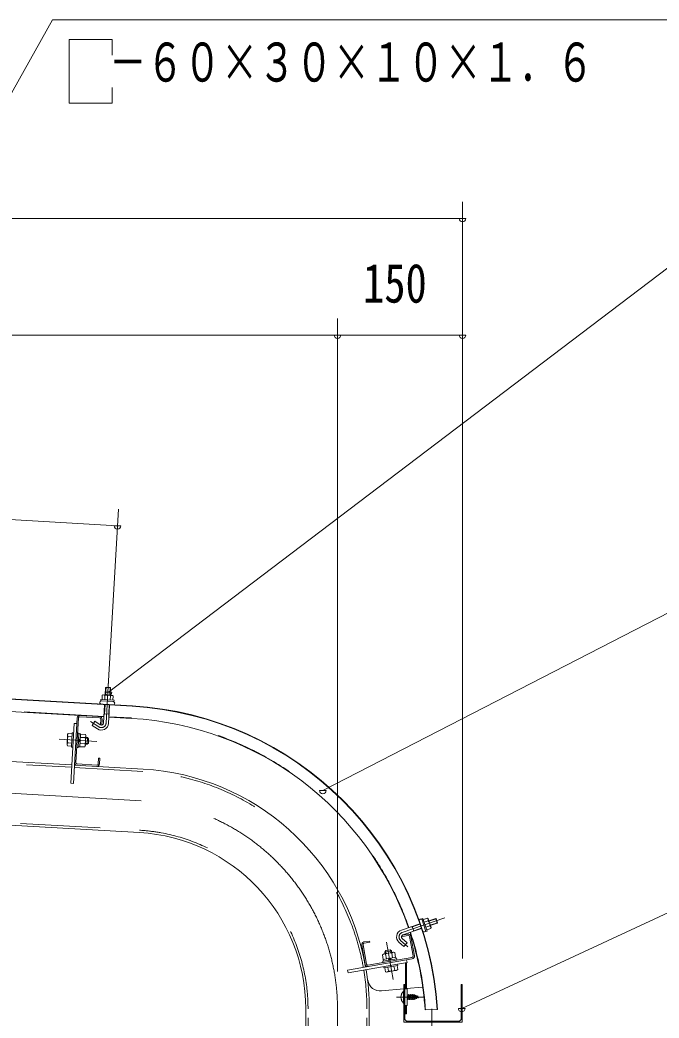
# Model space of a CAD drawing. Units: millimetres, scale not verified. Extents: x -23246 to 23254, y -10500 to 10500.
# Drawn here: x 17089 to 19007, y 5449 to 8445 of the extents above; entities that cross this region are included whole.
import ezdxf
from ezdxf.enums import TextEntityAlignment as Align

# ---------------------------------------------------------------- set-up
doc = ezdxf.new("R2010")
doc.units = ezdxf.units.MM
doc.header["$LTSCALE"] = 60
doc.linetypes.add('USER2', pattern=[10, 4, -6])
doc.linetypes.add('USER3', pattern=[24, 12, -5, 2, -5])
for name, color, linetype, lineweight in [('0-6_2-03BODL', 7, 'Continuous', 18), ('0-7_2-13HIDDEN', 3, 'USER2', 18), ('0-8_2-23CENTER', 3, 'USER3', 18), ('0-9_2-43THIN', 4, 'Continuous', 18), ('0-A_2-53DIM', 3, 'Continuous', 18)]:
    doc.layers.add(name, color=color, linetype=linetype, lineweight=lineweight)
doc.styles.add('ＭＳ ゴシック', font='')
doc.styles.get('ＭＳ ゴシック').set_extended_font_data('MS Gothic')

msp = doc.modelspace()

# ---------------------------------------------------------------- linework, layer by layer
at = {"layer": '0-6_2-03BODL'}
for p, q in [((17426.6, 6384.98), (14906.25, 6530.28)), ((14906.32, 6531.59), (17426.65, 6386.18)), ((17346.46, 6440.99), (17361.4, 6440.16)), ((16014.87, 6430.02), (17341.41, 6353.53)), ((17343.74, 6405.05), (17344.45, 6417.79)), ((17360.7, 6416.91), (17359.99, 6404.08)), ((17340.34, 6334.67), (17343.53, 6389.74)), ((17358.47, 6388.91), (17355.28, 6333.85)), ((17328.23, 6350.32), (17269.25, 6353.76)), ((17341.96, 6362.85), (17356.9, 6361.93)), ((17356.36, 6352.7), (17424.49, 6348.77)), ((17252.11, 6333.71), (17260.1, 6333.25)), ((17265.09, 6350), (17257.32, 6216.2)), ((17245.75, 6293.31), (17233.82, 6294.05)), ((17285.27, 6291.13), (17270.73, 6291.87)), ((17271.27, 6301.3), (17285.81, 6300.45)), ((17291.97, 6291.28), (17286.95, 6291.59)), ((17244.89, 6208.91), (15911.36, 6285.77)), ((17232.74, 6275.3), (17244.67, 6274.66)), ((17263.99, 6261.59), (17259.97, 6261.83)), ((17269.03, 6263.08), (17264.12, 6263.39)), ((17264.96, 6277.84), (17270.19, 6282.54)), ((17270.49, 6287.56), (17265.17, 6282.85)), ((17269.65, 6273.21), (17284.19, 6272.37)), ((17293.44, 6273.73), (17286.02, 6274.14)), ((17286.85, 6289.08), (17294.37, 6288.68)), ((17252.92, 6208.42), (17458.76, 6196.57)), ((17261.09, 6211.94), (17320.06, 6208.6)), ((17447.76, 6006.11), (15892.4, 6095.83)), ((18289.57, 5732.17), (18234.15, 5713.33)), ((18271.46, 5710.22), (18266.66, 5724.36)), ((18314.74, 5741.35), (18302.62, 5737.26)), ((18307.82, 5721.87), (18319.94, 5725.96)), ((18337.06, 5748.21), (18316.19, 5741.17)), ((18254.23, 5697.05), (18237.53, 5694.05)), ((18238.94, 5699.2), (18294.38, 5717.96)), ((18269.13, 5635.75), (18258.93, 5693.85)), ((18262.83, 5694.55), (18273.03, 5636.35)), ((18125.33, 5610.35), (18115.13, 5668.45)), ((18119.03, 5669.15), (18129.33, 5611.05)), ((18138.33, 5680.65), (18121.63, 5677.75)), ((18241.48, 5663.86), (18226.75, 5676.78)), ((18204.53, 5650.95), (18184.83, 5647.45)), ((18189.13, 5626.65), (18186.63, 5640.95)), ((18186.83, 5650.35), (18188.13, 5643.05)), ((18202.93, 5645.65), (18201.63, 5652.95)), ((18205.03, 5644.25), (18207.53, 5629.95)), ((18133.93, 5607.85), (18265.93, 5631.06)), ((18193.43, 5602.05), (18195.53, 5590.25)), ((18194.33, 5622.55), (18198.33, 5628.35)), ((18203.23, 5629.15), (18199.23, 5623.35)), ((18214.03, 5593.45), (18211.93, 5605.35)), ((18223.23, 5595.15), (18221.13, 5606.95)), ((18223.63, 5607.35), (18222.93, 5611.35)), ((18246.13, 5537.25), (18246.13, 5615.35)), ((18249.83, 5616.05), (18249.83, 5537.25)), ((18249.83, 5537.65), (18296.93, 5541.95)), ((18174.63, 5530.86), (18241.83, 5536.95)), ((18251.43, 5518.25), (18251.08, 5519.13)), ((18261.63, 5519.75), (18264.33, 5504.75)), ((18265.23, 5518.25), (18267.93, 5506.25)), ((18268.53, 5504.75), (18265.83, 5519.75)), ((18267.03, 5519.75), (18269.73, 5504.75)), ((18270.33, 5506.25), (18267.63, 5518.25)), ((18270.63, 5518.25), (18271.23, 5519.75)), ((18272.43, 5519.63), (18275.13, 5505.96)), ((18281.43, 5514.41), (18278.36, 5515.64)), ((18286.83, 5512.25), (18284.34, 5513.25)), ((18285.22, 5511.61), (18286.83, 5512.25)), ((18251.08, 5506.25), (18251.73, 5506.25)), ((18252.33, 5504.75), (18253.53, 5504.75)), ((18254.13, 5506.25), (18257.13, 5506.25)), ((18257.73, 5504.75), (18258.93, 5504.75)), ((18263.13, 5504.75), (18262.53, 5506.25)), ((18275.73, 5507.81), (18278.73, 5509.01)), ((17946.96, 5477.35), (17946.96, 4609.93)), ((18137.71, 4609.93), (18137.71, 5477.35)), ((18305.27, 5473.84), (18342.75, 5475.28))]:
    msp.add_line(p, q, dxfattribs=at)
for points in [[(17345.2, 6419.02), (17346.46, 6440.99), (17347.81, 6442.24), (17360.25, 6441.52), (17361.4, 6440.16), (17360.15, 6418.19)], [(17368.11, 6403.59), (17368.82, 6416.43), (17366.67, 6417.74), (17338.58, 6419.37), (17336.42, 6418.28), (17335.62, 6405.44)], [(17252.11, 6333.71), (17241.71, 6154.01), (17249.72, 6153.55), (17261.08, 6350.24)], [(17330.13, 6329.58), (17313.9, 6340.26), (17305.68, 6327.74), (17321.9, 6317.05)], [(17336, 6345.92), (17334.96, 6328.86), (17330.94, 6329.11), (17331.99, 6346.06)], [(17244.13, 6265.23), (17232.19, 6265.97), (17230.58, 6269.01), (17232.47, 6300.51), (17234.36, 6303.38), (17246.29, 6302.74)], [(17250.41, 6305), (17246.5, 6305.25), (17244.02, 6262.82), (17248.04, 6262.58)], [(17263.99, 6261.59), (17266.46, 6304.01), (17262.45, 6304.26)], [(17266.32, 6302.31), (17271.34, 6302), (17269.03, 6263.08)], [(17285.81, 6300.45), (17287.33, 6297.31), (17285.54, 6265.92), (17283.65, 6262.94), (17269.11, 6263.79)], [(17285.82, 6271.63), (17290.83, 6271.32), (17291.97, 6291.28), (17295.52, 6287.32), (17294.8, 6274.88), (17290.83, 6271.32)], [(17324.22, 6212.36), (17325.27, 6229.32), (17329.18, 6229.07), (17328.23, 6212.12)], [(18300.02, 5744.96), (18312.14, 5749.04), (18314.01, 5747.41), (18323.06, 5720.77), (18322.63, 5718.28), (18310.41, 5714.18)], [(18321, 5726.93), (18341.86, 5734.08), (18342.63, 5735.61), (18338.59, 5747.44), (18337.06, 5748.21), (18341.86, 5734.08)], [(18237.53, 5694.05), (18236.83, 5698.05), (18253.53, 5700.95)], [(18122.33, 5673.75), (18139.03, 5676.76), (18138.33, 5680.65)], [(18236.66, 5688.01), (18251.37, 5675.2), (18241.48, 5663.86)], [(18216.83, 5631.55), (18214.33, 5645.85), (18211.03, 5647.05), (18180.03, 5641.55), (18177.33, 5639.35), (18179.83, 5625.05)], [(18180.03, 5619.95), (18179.13, 5624.95), (18217.53, 5631.65), (18218.43, 5626.75)], [(18185.63, 5642.55), (18184.83, 5647.45), (18187.83, 5651.85), (18200.13, 5654.05), (18204.53, 5650.95), (18205.33, 5646.05)], [(18266.63, 5627.15), (18072.53, 5592.95), (18073.93, 5585.05), (18251.23, 5616.25), (18249.83, 5624.15)], [(18220.83, 5623.15), (18220.13, 5627.05), (18178.33, 5619.65), (18178.93, 5615.75)], [(18223.63, 5607.35), (18181.73, 5599.95), (18181.03, 5603.95)], [(18184.23, 5600.45), (18186.33, 5588.55), (18189.53, 5587.45), (18220.53, 5592.85), (18223.23, 5595.15)], [(18241.83, 5494.55), (18240.79, 5494.55), (18240.79, 5529.95), (18241.83, 5529.95)], [(18244.83, 5537.25), (18251.13, 5537.25), (18251.13, 5487.26), (18244.83, 5487.26)], [(18254.43, 5518.25), (18251.43, 5518.25), (18254.13, 5506.25), (18253.53, 5504.75), (18251.08, 5518.36)], [(18251.08, 5511.7), (18252.33, 5504.75), (18251.73, 5506.25), (18251.08, 5509.15)], [(18276.03, 5516.57), (18273.03, 5517.77), (18272.43, 5519.63), (18271.23, 5519.75), (18273.93, 5505.48), (18273.33, 5506.85), (18270.63, 5518.25), (18267.63, 5518.25), (18267.03, 5519.75), (18265.83, 5519.75), (18265.23, 5518.25), (18262.23, 5518.25), (18264.93, 5506.25), (18264.33, 5504.75), (18263.13, 5504.75), (18260.43, 5519.75), (18259.83, 5518.25), (18256.83, 5518.25), (18256.23, 5519.75), (18255.03, 5519.75), (18257.73, 5504.75), (18257.13, 5506.25), (18254.43, 5518.25), (18255.03, 5519.75)], [(18256.23, 5519.75), (18258.93, 5504.75), (18259.53, 5506.25), (18256.83, 5518.25)], [(18259.53, 5506.25), (18262.53, 5506.25), (18259.83, 5518.25)], [(18260.43, 5519.75), (18261.63, 5519.75), (18262.23, 5518.25)], [(18273.93, 5505.48), (18275.13, 5505.96), (18275.73, 5507.81), (18273.03, 5517.77)], [(18279.33, 5507.64), (18278.73, 5509.01), (18276.03, 5516.57), (18276.63, 5517.95)], [(18281.13, 5509.97), (18280.53, 5508.12), (18277.83, 5517.47), (18276.63, 5517.95), (18279.33, 5507.64), (18280.53, 5508.12)], [(18278.43, 5515.61), (18281.13, 5509.97), (18284.12, 5511.17)], [(18284.13, 5511.17), (18281.43, 5514.41), (18282.03, 5515.79), (18283.23, 5515.31), (18285.93, 5510.28), (18284.73, 5509.8), (18282.03, 5515.79)], [(18246.13, 5487.26), (18246.13, 5461.65), (18249.83, 5461.65), (18249.83, 5487.26)], [(18264.93, 5506.25), (18267.93, 5506.25), (18268.53, 5504.75), (18269.73, 5504.75), (18270.33, 5506.25), (18271.83, 5506.25), (18273.33, 5506.85)]]:
    msp.add_lwpolyline(points, dxfattribs=at)
for points in [[(17371.58, 6399.42), (17331.66, 6401.69), (17331.9, 6405.7), (17371.82, 6403.43)], [(18311.67, 5710.63), (18298.77, 5748.51), (18295.02, 5747.22), (18307.92, 5709.34)], [(18244.83, 5549.75), (18241.83, 5549.75), (18241.83, 5437.25), (18416.83, 5437.25), (18416.83, 5549.75), (18413.83, 5549.75), (18413.83, 5445.25), (18408.83, 5440.25), (18249.83, 5440.25), (18244.83, 5445.25)]]:
    msp.add_lwpolyline(points, close=True, dxfattribs=at)
for centre, radius, start, end in [((17340.06, 6412.12), 7.2, 52.31573, 112.31573), ((17351.16, 6391.73), 26.9, 69.11203, 104.28795), ((17364.43, 6410.75), 7.2, 61.08424, 121.08424), ((17333.86, 6396.57), 5, 86.6998, 266.69981), ((17368.86, 6394.51), 5, 266.70062, 86.70061), ((17369.75, 5412.89), 973.75, 3.66928, 86.7), ((17369.75, 5412.89), 975, 3.66928, 86.7), ((17269.11, 6349.75), 8, 86.6973, 176.70264), ((17269.11, 6349.75), 4, 86.6973, 176.6973), ((17327.98, 6346.31), 8, 356.70145, 86.70122), ((17333.71, 6335.12), 21.5, 236.7, 356.7), ((17327.98, 6346.31), 4, 356.70923, 86.70122), ((17333.71, 6335.12), 6.6, 236.7, 356.7), ((17369.75, 5412.89), 937.5, 19.15445, 86.7), ((17257.65, 6283.26), 26.1, 155.67365, 197.72446), ((17239.56, 6298.38), 7.2, 176.69905, 217.42587), ((17260.35, 6283.17), 26.1, 335.67365, 17.72446), ((17280.07, 6296.13), 7.2, 315.97221, 356.69905), ((17237.93, 6270.29), 7.2, 135.97223, 176.69905), ((17278.45, 6267.95), 7.2, 356.69907, 37.42587), ((17261.34, 6215.95), 8, 176.6973, 266.68846), ((17261.34, 6215.95), 4, 176.6973, 266.68846), ((17320.21, 6212.51), 8, 266.69951, 356.70207), ((17320.21, 6212.51), 4, 266.69951, 356.70921), ((17417.33, 5477.35), 720.4, 9.99998, 86.70386), ((17417.33, 5477.35), 529.6, 0, 86.70386), ((18292.26, 5741.6), 4.42, 18.80226, 199.61011), ((18307.86, 5743.33), 7.2, 344.33989, 44.33989), ((18293.1, 5725.48), 26.9, 1.13916, 36.31508), ((18315.66, 5720.24), 7.2, 353.10841, 53.1084), ((18241.06, 5692.94), 21.5, 108.72787, 228.72787), ((18241.06, 5692.94), 6.6, 108.72173, 228.72173), ((18254.93, 5693.15), 8, 10.0014, 100.00119), ((18254.93, 5693.15), 4, 10.0014, 99.99344), ((17369.75, 5412.89), 937.5, 3.72806, 18.24078), ((18302.27, 5712.11), 4.45, 197.78821, 18.80226), ((18123.03, 5669.85), 8, 100.00056, 190.00311), ((18123.03, 5669.85), 4, 99.99344, 190.00311), ((18182.93, 5634.75), 7.2, 59.27232, 99.99915), ((18200.03, 5618.55), 26.1, 78.97723, 121.02805), ((18210.63, 5639.65), 7.2, 99.99915, 140.72595), ((18265.23, 5635.05), 4, 280.00536, 10.00534), ((18265.23, 5635.05), 8, 280, 10.00534), ((18133.23, 5611.75), 8, 190.00107, 280.00534), ((18133.23, 5611.75), 4, 190.01419, 280.00534), ((17417.33, 5477.35), 720.4, 0, 9.36368), ((18189.93, 5594.75), 7.2, 280.00275, 320.72954), ((18200.53, 5615.85), 26.1, 258.97453, 301.02534), ((18217.73, 5599.65), 7.2, 239.27589, 280.00275), ((18170.43, 5568.15), 37.5, 187.75275, 276.44835), ((18255.63, 5512.25), 23.1, 129.98303, 230.0168), ((18244.08, 5512.25), 11.55, 137.75334, 222.24648)]:
    msp.add_arc(centre, radius, start, end, dxfattribs=at)
at = {"layer": '0-7_2-13HIDDEN'}
for p, q in [((17341.46, 6354.83), (16014.94, 6431.32)), ((17424.54, 6350.07), (17356.41, 6353.9)), ((15910.96, 6278.82), (17244.46, 6201.89)), ((17252.49, 6201.4), (17458.42, 6189.56)), ((15892.79, 6102.78), (17448.19, 6013.13)), ((17953.96, 4609.93), (17953.96, 5477.35)), ((18130.71, 4609.93), (18130.71, 5477.35))]:
    msp.add_line(p, q, dxfattribs=at)
for centre, radius, start, end in [((17369.75, 5412.89), 938.75, 19.15395, 86.7), ((17417.33, 5477.35), 713.4, 9.99994, 86.70386), ((17417.33, 5477.35), 536.6, 0, 86.70386), ((17369.75, 5412.89), 938.75, 3.72806, 18.24139), ((17417.33, 5477.35), 713.4, 0, 9.35741)]:
    msp.add_arc(centre, radius, start, end, dxfattribs=at)
at = {"layer": '0-8_2-23CENTER'}
for p, q in [((17355.21, 6463.44), (17347.76, 6334.26)), ((17326.06, 6323.32), (17301.52, 6339.49)), ((17320.13, 6279.66), (17206.6, 6286.2)), ((17453.3, 6101.39), (15881.16, 6192.01)), ((18364.85, 5749.75), (18236.53, 5706.31)), ((18189.63, 5677.55), (18209.43, 5565.55)), ((18231.75, 5682.4), (18253.85, 5663.03)), ((18219.63, 5512.25), (18299.53, 5512.25)), ((18042.33, 5477.35), (18042.33, -899.96))]:
    msp.add_line(p, q, dxfattribs=at)
msp.add_lwpolyline([(18325.85, 5477.35), (18325.85, 1409.63), (18632.71, 1297.94)], dxfattribs=at)
for centre, radius, start, end in [((17333.71, 6335.12), 14.1, 236.7, 356.7), ((17417.33, 5477.35), 625, 0, 86.70386), ((18241.06, 5692.94), 14.1, 108.73015, 228.73015)]:
    msp.add_arc(centre, radius, start, end, dxfattribs=at)
at = {"layer": '0-9_2-43THIN'}
for p, q in [((17347.81, 6442.24), (17346.41, 6418.97)), ((17358.94, 6418.25), (17360.25, 6441.52)), ((18338.59, 5747.44), (18316.57, 5740.01)), ((18320.61, 5728.19), (18342.63, 5735.61))]:
    msp.add_line(p, q, dxfattribs=at)
for points in [[(17341.64, 6358.14), (17343.16, 6362.8), (17344.73, 6389.68)], [(17357.27, 6388.96), (17355.7, 6362.08), (17356.68, 6357.32)], [(18262.24, 5722.87), (18267.05, 5723.2), (18289.98, 5730.98)], [(18293.99, 5719.13), (18271.09, 5711.38), (18267.04, 5708.73)]]:
    msp.add_lwpolyline(points, dxfattribs=at)
at = {"layer": '0-A_2-53DIM'}
for p, q in [((17366.02, 8339.56), (17366.02, 8386.37)), ((18417.33, 7899.33), (18417.33, 5627.7)), ((14817.34, 7849.33), (18417.33, 7849.33)), ((18427.33, 7849.33), (18407.33, 7849.33)), ((18042.33, 5588.64), (18042.33, 7549.33)), ((18417.33, 7499.33), (14817.34, 7499.33)), ((18052.33, 7499.33), (18032.33, 7499.33)), ((18427.33, 7499.33), (18407.33, 7499.33)), ((17381.93, 6926.91), (14937.24, 7067.87)), ((17353.15, 6427.74), (17384.81, 6976.83)), ((17391.93, 6926.91), (17371.93, 6926.91)), ((17998.13, 6132.39), (19092.33, 6694.93)), ((17364.96, 6427.52), (17344.96, 6427.52)), ((18008.13, 6132.39), (17988.13, 6132.39)), ((18425.07, 5478.5), (18405.07, 5478.5))]:
    msp.add_line(p, q, dxfattribs=at)
for points in [[(15985.36, 6298.37), (17187.23, 8444.93), (19337.23, 8444.93)], [(17366.02, 8386.37), (17237.23, 8386.37), (17237.23, 8194.94), (17366.02, 8194.94), (17366.02, 8241.76)], [(21092.33, 7744.93), (19092.33, 7744.93), (17354.96, 6427.52)], [(18415.07, 5478.5), (19092.33, 5791.9), (20792.33, 5791.9)]]:
    msp.add_lwpolyline(points, dxfattribs=at)
for centre in [(18417.33, 7849.33), (18042.33, 7499.33), (18417.33, 7499.33), (17381.93, 6926.91), (17354.96, 6427.52), (17998.13, 6132.39), (18415.07, 5478.5)]:
    msp.add_arc(centre, 10, 180, 0, dxfattribs=at)

# ---------------------------------------------------------------- texts
at = {"layer": '0-A_2-53DIM', "color": 7, "style": 'ＭＳ ゴシック'}
for s, width, p in [('\u3000－６０×３０×１０×１．６', 0.7, (17245.23, 8224.7)), ('150', 0.8, (18119.01, 7561.33))]:
    msp.add_text(s, height=117.2, dxfattribs=dict(at, width=width)).set_placement(p, align=Align.BOTTOM_LEFT)

doc.saveas('drawing.dxf')
